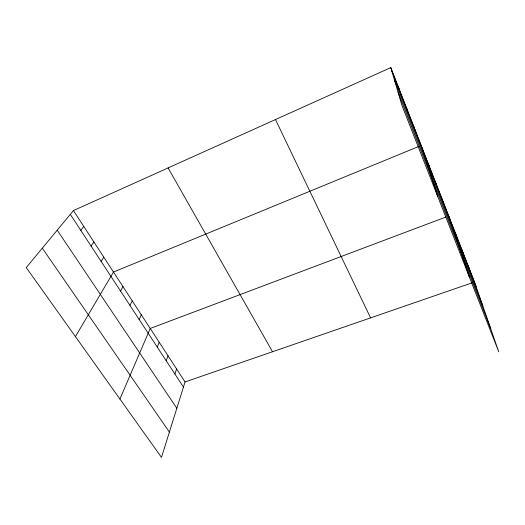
<?xml version="1.0" encoding="UTF-8"?>
<svg xmlns="http://www.w3.org/2000/svg" width="525" height="525" viewBox="0 0 525 525"><rect width="100%" height="100%" fill="white"/><g stroke="black" fill="none" stroke-linecap="round" stroke-linejoin="round"><path stroke-width="0.79" d="M73.448 210.558L185.049 381.944L161.49 457.393L26.25 267.579L73.448 210.558L390.803 67.607L474.515 281.991L498.75 351.829L401.894 105.269L390.803 67.607M174.904 374.03L176.61 368.99M166.189 360.714L168 355.76M157.277 347.123L159.206 342.261M119.91 399.026L150.229 328.473L445.751 217.094M139.164 319.469L141.33 314.803M129.957 305.412L132.248 300.851M120.547 291.047L122.968 286.604M75.429 336.604L113.485 272.048L418.97 146.37M101.115 261.384L103.806 257.171M91.074 246.054L93.909 241.979M80.804 230.383L83.79 226.439M185.049 381.944L472.27 282.765M42.308 248.181L169.391 432.082M57.205 230.18L176.833 408.266M70.304 214.351L183.448 387.069M168.098 167.921L272.527 351.737M275.481 119.556L370.584 317.881M398.048 92.21L490.508 328.066M391.519 70.048L476.129 286.643M394.544 80.325L482.849 306.016M468.293 266.063L469.855 270.578M461.928 249.762L463.431 254.133M455.411 233.067L456.848 237.287M448.731 215.965L469.508 277.384M442.096 198.968L443.402 202.86M435.297 181.565L436.531 185.279M428.334 163.728L429.496 167.258M421.201 145.458L437.706 196.429M413.884 126.722L414.881 129.859M406.383 107.52L407.295 110.434M398.692 87.819L399.512 90.503"/></g></svg>
